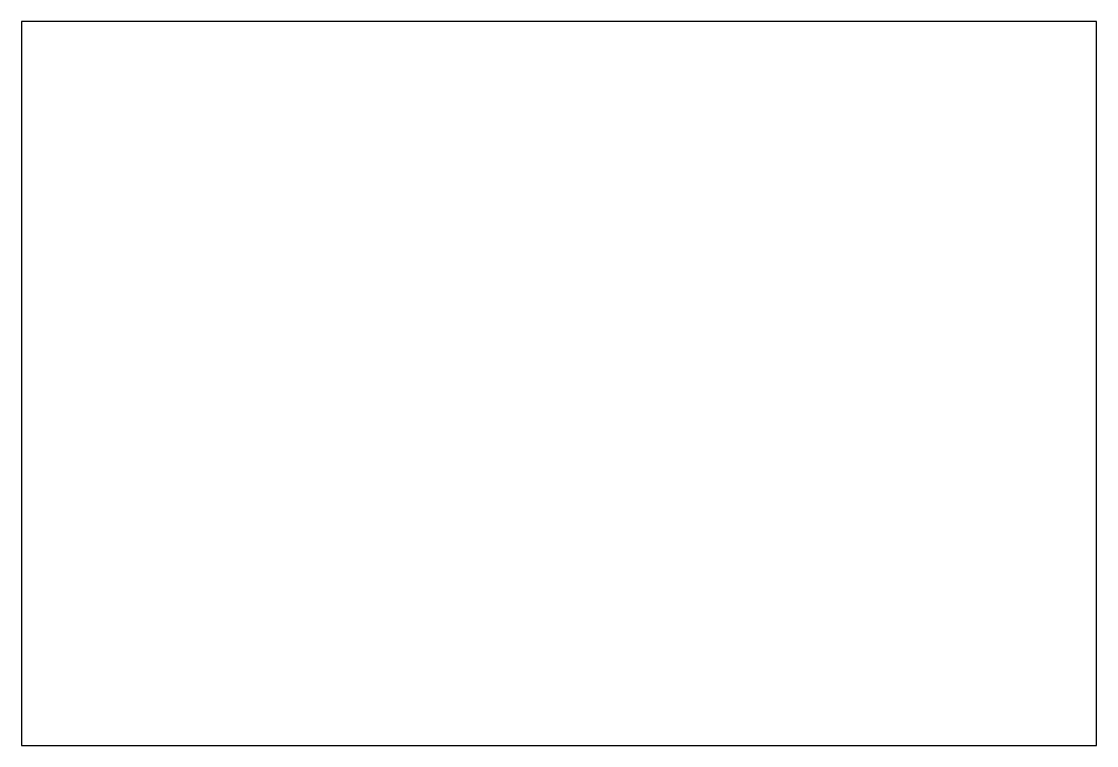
# Model space of a CAD drawing. Header units: metres. Extents: x -18.5 to -15.6, y -1.1 to 46.5.
# Drawn here: x -18.55 to -15.55, y -1.1 to 0.922 of the extents above.
import ezdxf

# ---------------------------------------------------------------- set-up
doc = ezdxf.new("R2010")
doc.units = ezdxf.units.M

msp = doc.modelspace()

# ---------------------------------------------------------------- linework, layer by layer
for p, q in [((-16.3637, 0.9216), (-18.55, 0.9216)), ((-18.55, 0.9216), (-18.55, 0.8413)), ((-15.55, 0.9216), (-16.3637, 0.9216)), ((-15.55, 0.837), (-15.55, 0.9216)), ((-18.55, 0.8413), (-18.55, 0.837)), ((-18.55, 0.837), (-18.55, 0.6487)), ((-15.55, 0.7778), (-15.55, 0.837)), ((-15.55, 0.3767), (-15.55, 0.7778)), ((-18.55, 0.6487), (-18.55, 0.5712)), ((-18.55, 0.5712), (-18.55, 0.5621)), ((-18.55, 0.5621), (-18.55, 0.2323)), ((-15.55, 0.1093), (-15.55, 0.3767)), ((-18.55, 0.2323), (-18.55, 0.1001)), ((-18.55, 0.1001), (-18.55, -1.1)), ((-15.55, -0.0494), (-15.55, 0.1093)), ((-15.55, -0.1196), (-15.55, -0.0494)), ((-15.55, -1.1), (-15.55, -0.1196)), ((-18.55, -1.1), (-16.8514, -1.1)), ((-16.8514, -1.1), (-15.55, -1.1)), ((-16.8514, -1.1), (-16.8514, -1.1))]:
    msp.add_line(p, q)

doc.saveas('drawing.dxf')
